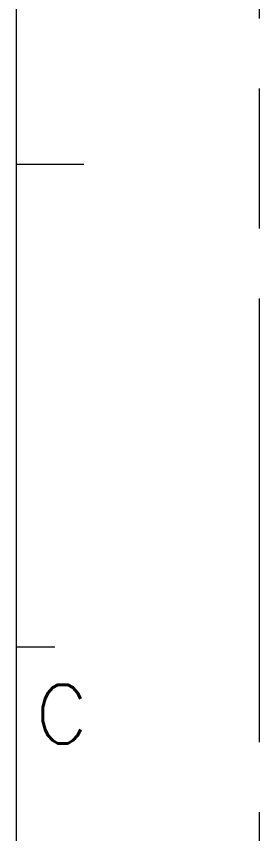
# Model space of a CAD drawing. Extents: x 3811 to 4253, y -432 to -307.
# Drawn here: x 4247.87 to 4253.08, y -373.71 to -356.2 of the extents above; entities that cross this region are included whole.
import ezdxf

# ---------------------------------------------------------------- set-up
doc = ezdxf.new("R2010")
doc.units = 0
doc.linetypes.add('PHANTOM', pattern=[29.5, 9.5, -1.5, 3, -1.5, 3, -1.5, 9.5])
doc.layers.get('0').update_dxf_attribs({"lineweight": 9})
doc.layers.add('0PAPERF', color=2, linetype='PHANTOM', lineweight=9, plot=False)
doc.styles.add('SIMPLEX', font='simplex.shx')

msp = doc.modelspace()

# ---------------------------------------------------------------- linework, layer by layer
for p, q in [((4247.872, -428.434), (4247.872, -318.006)), ((4247.872, -359.365), (4249.32, -359.365)), ((4247.872, -369.704), (4248.699, -369.704))]:
    msp.add_line(p, q)
at = {"layer": '0PAPERF'}
msp.add_line((4253.084, -431.743), (4253.084, -311.799), dxfattribs=at)

# ---------------------------------------------------------------- texts
at = {"style": 'SIMPLEX'}
msp.add_text('C', height=1.257, dxfattribs=at).set_placement((4248.275, -371.772))

doc.saveas('drawing.dxf')
